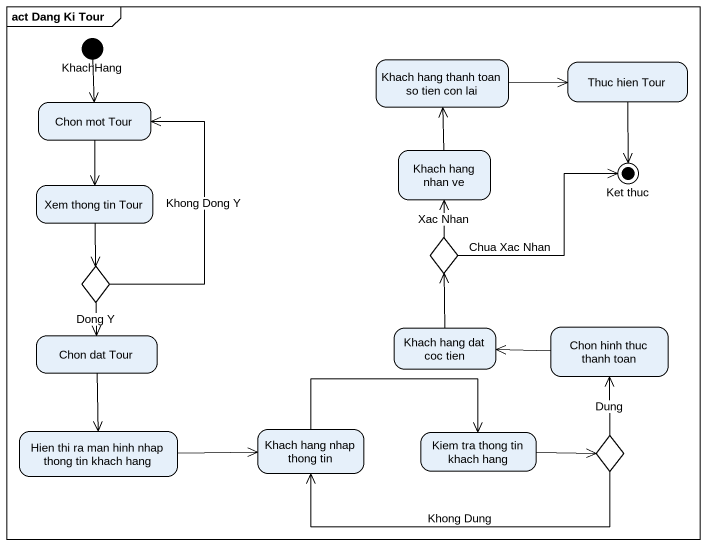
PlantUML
@startuml
mainframe act Dang Ki Tour
hide empty description
state KhachHang <<start>>
state "Khach hang thanh toan so tien con lai" as Khach_hang_thanh_toan_so
state "Thuc hien Tour" as Thuc_hien_Tour
state "Chon mot Tour" as Chon_mot_Tour
state "Xem thong tin Tour" as Xem_thong_tin_Tour
state "Khach hang nhan ve" as Khach_hang_nhan_ve
state "Ket thuc" as Ket_thuc <<end>>
state choice1 <<choice>>
state choice2 <<choice>>
state "Khach hang dat coc tien" as Khach_hang_dat_coc_tien
state "Chon hinh thuc thanh toan" as Chon_hinh_thuc_thanh_toan
state "Chon dat Tour" as Chon_dat_Tour
state "Khach hang nhap thong tin" as Khach_hang_nhap_thong_tin
state "Hien thi ra man hinh nhap thong tin khach hang" as Hien_thi_ra_man_hinh_nhap
state "Kiem tra thong tin khach hang" as Kiem_tra_thong_tin_khach
state choice3 <<choice>>
KhachHang --> Chon_mot_Tour
Khach_hang_thanh_toan_so -right-> Thuc_hien_Tour
Thuc_hien_Tour --> Ket_thuc
Chon_mot_Tour --> Xem_thong_tin_Tour
Xem_thong_tin_Tour --> choice2
Khach_hang_nhan_ve -up-> Khach_hang_thanh_toan_so
choice1 -up-> Khach_hang_nhan_ve : Xac Nhan
choice1 -right-> Ket_thuc : Chua Xac Nhan
choice2 -up-> Chon_mot_Tour : Khong Dong Y
choice2 --> Chon_dat_Tour : Dong Y
Khach_hang_dat_coc_tien -up-> choice1
Chon_hinh_thuc_thanh_toan -left-> Khach_hang_dat_coc_tien
Chon_dat_Tour --> Hien_thi_ra_man_hinh_nhap
Khach_hang_nhap_thong_tin -right-> Kiem_tra_thong_tin_khach
Hien_thi_ra_man_hinh_nhap -right-> Khach_hang_nhap_thong_tin
Kiem_tra_thong_tin_khach -right-> choice3
choice3 -up-> Chon_hinh_thuc_thanh_toan : Dung
choice3 -left-> Khach_hang_nhap_thong_tin : Khong Dung
@enduml
